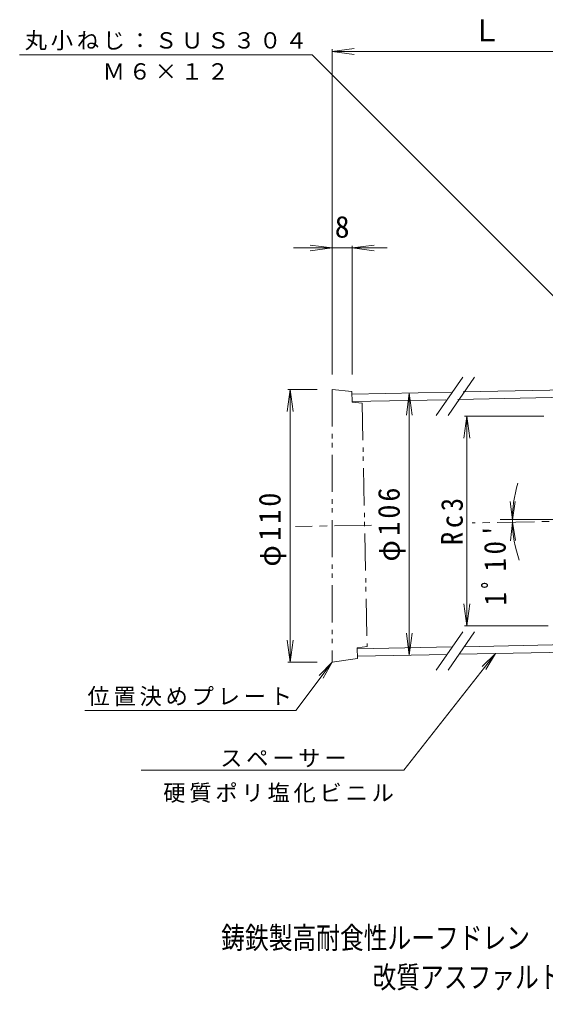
# Model space of a CAD drawing. Units: millimetres, scale not verified. Extents: x -336 to 510, y -413 to 394.
# Drawn here: x -336.1 to -123.4, y -412.7 to -19.9 of the extents above; entities that cross this region are included whole.
import ezdxf
from ezdxf.enums import TextEntityAlignment as Align

# ---------------------------------------------------------------- set-up
doc = ezdxf.new("R2010")
doc.units = ezdxf.units.MM
doc.header["$LTSCALE"] = 3
doc.linetypes.add('CHAIN1', pattern=[8, 5, -1, 1, -1])
doc.linetypes.add('DOUBLE_CHAIN1', pattern=[8.8, 5, -1, 0.6, -0.6, 0.6, -1])
for name, color, linetype, lineweight in [('0-0', 3, 'Continuous', 9), ('0-3', 7, 'Continuous', 9), ('0-4', 7, 'Continuous', 9), ('0-5', 7, 'Continuous', 9)]:
    doc.layers.add(name, color=color, linetype=linetype, lineweight=lineweight)
doc.layers.add('F-5', color=2, linetype='Continuous')
doc.styles.add('ＭＳ ゴシック', font='')
doc.styles.get('ＭＳ ゴシック').set_extended_font_data('MS Gothic')

msp = doc.modelspace()

# ---------------------------------------------------------------- linework, layer by layer
at = {"layer": '0-0', "linetype": 'CHAIN1'}
for p, q in [((-79.915, -222.107), (-153.106, -223.598)), ((-193.738, -224.425), (-224.517, -225.052))]:
    msp.add_line(p, q, dxfattribs=at)
at = {"layer": '0-0'}
msp.add_line((-84.733, -222.205), (-141.701, -222.205), dxfattribs=at)
at = {"layer": '0-3'}
for p, q in [((-156.842, -164.612), (-167.592, -180.141)), ((-152.064, -164.612), (-162.814, -180.141)), ((-156.842, -267.623), (-167.592, -283.152)), ((-152.064, -267.623), (-162.814, -283.152))]:
    msp.add_line(p, q, dxfattribs=at)
at = {"layer": '0-3', "linetype": 'DOUBLE_CHAIN1'}
for p, q in [((-201.651, -170.425), (-209.669, -169.606)), ((-209.669, -169.606), (-209.669, -279.869)), ((-201.651, -170.425), (-201.564, -174.674)), ((-197.555, -175.092), (-201.564, -174.674)), ((-197.555, -175.092), (-195.549, -273.572)), ((-195.549, -273.572), (-199.538, -274.153)), ((-199.538, -274.153), (-199.452, -278.403)), ((-199.452, -278.403), (-209.669, -279.869))]:
    msp.add_line(p, q, dxfattribs=at)
at = {"layer": '0-3', "color": 4}
for p, q in [((-201.628, -171.529), (-161.583, -170.713)), ((-158.844, -173.658), (-111.714, -172.698)), ((-156.737, -170.614), (-111.775, -169.699)), ((-201.567, -174.528), (-163.69, -173.757)), ((-199.53, -274.507), (-161.065, -273.724)), ((-156.219, -273.625), (-109.678, -272.677)), ((-199.469, -277.507), (-163.172, -276.767)), ((-158.326, -276.669), (-109.617, -275.677))]:
    msp.add_line(p, q, dxfattribs=at)
at = {"layer": '0-4'}
for p, q in [((-209.669, -32.907), (-200.746, -31.732)), ((-209.669, -32.007), (-209.669, -163.606)), ((-209.669, -32.907), (-84.732, -32.907)), ((-209.669, -32.907), (-200.746, -34.082)), ((-187.469, -112.359), (-225.336, -112.359)), ((-209.669, -112.359), (-218.592, -111.185)), ((-209.669, -112.359), (-218.592, -113.534)), ((-201.564, -112.359), (-192.641, -111.185)), ((-201.564, -111.459), (-201.564, -163.606)), ((-201.564, -112.359), (-192.641, -113.534)), ((-226.643, -169.606), (-227.817, -178.529)), ((-227.543, -169.606), (-215.669, -169.606)), ((-226.643, -279.869), (-226.643, -169.606)), ((-226.643, -169.606), (-225.468, -178.529)), ((-178.471, -171.101), (-179.646, -180.024)), ((-178.471, -277.079), (-178.471, -171.057)), ((-178.471, -171.101), (-177.296, -180.024)), ((-155.205, -180.413), (-156.38, -189.336)), ((-156.105, -180.413), (-124.032, -180.413)), ((-155.205, -265.182), (-155.205, -180.413)), ((-155.205, -180.413), (-154.03, -189.336)), ((-136.788, -222.292), (-137.658, -214.843)), ((-136.788, -222.292), (-135.701, -214.871)), ((-136.788, -223.298), (-137.507, -230.763)), ((-136.788, -223.298), (-135.55, -230.695)), ((-155.205, -265.182), (-156.38, -256.259)), ((-155.205, -265.182), (-154.03, -256.259)), ((-156.105, -265.182), (-122.312, -265.182)), ((-226.643, -279.869), (-227.817, -270.946)), ((-226.643, -279.869), (-225.468, -270.946)), ((-178.471, -277.079), (-179.646, -268.156)), ((-178.471, -277.079), (-177.296, -268.156)), ((-227.543, -279.869), (-215.669, -279.869))]:
    msp.add_line(p, q, dxfattribs=at)
msp.add_arc((-87.417, -222.292), 49.381, 162.61056, 199.29325, dxfattribs=at)
at = {"layer": '0-5'}
for p, q in [((-336.103, -34.282), (-217.812, -34.282)), ((-82.733, -169.361), (-217.812, -34.282)), ((-143.663, -276.371), (-180.651, -323.513)), ((-143.663, -276.371), (-149.023, -281.616)), ((-143.663, -276.371), (-147.483, -282.825)), ((-209.669, -279.869), (-224.399, -299.46)), ((-209.669, -279.869), (-214.92, -285.224)), ((-209.669, -279.869), (-213.355, -286.4)), ((-309.654, -299.46), (-224.399, -299.46)), ((-286.845, -323.513), (-180.651, -323.513))]:
    msp.add_line(p, q, dxfattribs=at)

# ---------------------------------------------------------------- texts
at = {"layer": '0-4', "color": 2, "style": 'ＭＳ ゴシック'}
for s, p in [('Ｌ', (-153.201, -31.407)), ('8', (-208.617, -110.859))]:
    msp.add_text(s, height=8.798, dxfattribs=at).set_placement(p, align=Align.BOTTOM_LEFT)
at = {"layer": '0-4', "color": 2, "char_height": 8.798, "attachment_point": 7, "style": 'ＭＳ ゴシック'}
for s, insert, rotation in [('\\T1.21;\\W0.95;φ110', (-228.143, -241.237), 90), ('\\T1.21;\\W0.95;φ106', (-179.971, -239.188), 90), ('\\T1.27;\\W0.9;Rc3', (-156.705, -232.547), 90), ("\\T1.28;\\W0.9;1ﾟ10'", (-139.128, -256.949), 90.583)]:
    msp.add_mtext(s, dxfattribs=dict(at, insert=insert, rotation=rotation))
at = {"layer": '0-5', "char_height": 6.598, "attachment_point": 7, "style": 'ＭＳ ゴシック'}
for s, insert in [('\\T1.17;丸小ねじ：ＳＵＳ３０４', (-333.957, -32.456)), ('\\T1.17;Ｍ６×１２', (-302.457, -44.384)), ('\\T1.17;位置決めプレート', (-308.586, -297.713)), ('\\T1.17;スペーサー', (-254.953, -322.398)), ('\\T1.17;硬質ポリ塩化ビニル', (-277.953, -336.785))]:
    msp.add_mtext(s, dxfattribs=dict(at, insert=insert))
at = {"layer": 'F-5', "style": 'ＭＳ ゴシック', "width": 0.8}
for s, p in [('鋳鉄製高耐食性ルーフドレン\u3000防水層張掛け幅100mm\u3000よこ引き用\u3000打込型\u3000ねじ込み式', (-254.493, -398.415)), ('改質アスファルトシート・シート防水用\u3000\u3000ＷＨＸＳ－Ｒ－７５\u3000Ｌ＝指示', (-193.333, -414.322))]:
    msp.add_text(s, height=8.798, dxfattribs=at).set_placement(p, align=Align.BOTTOM_LEFT)

doc.saveas('drawing.dxf')
